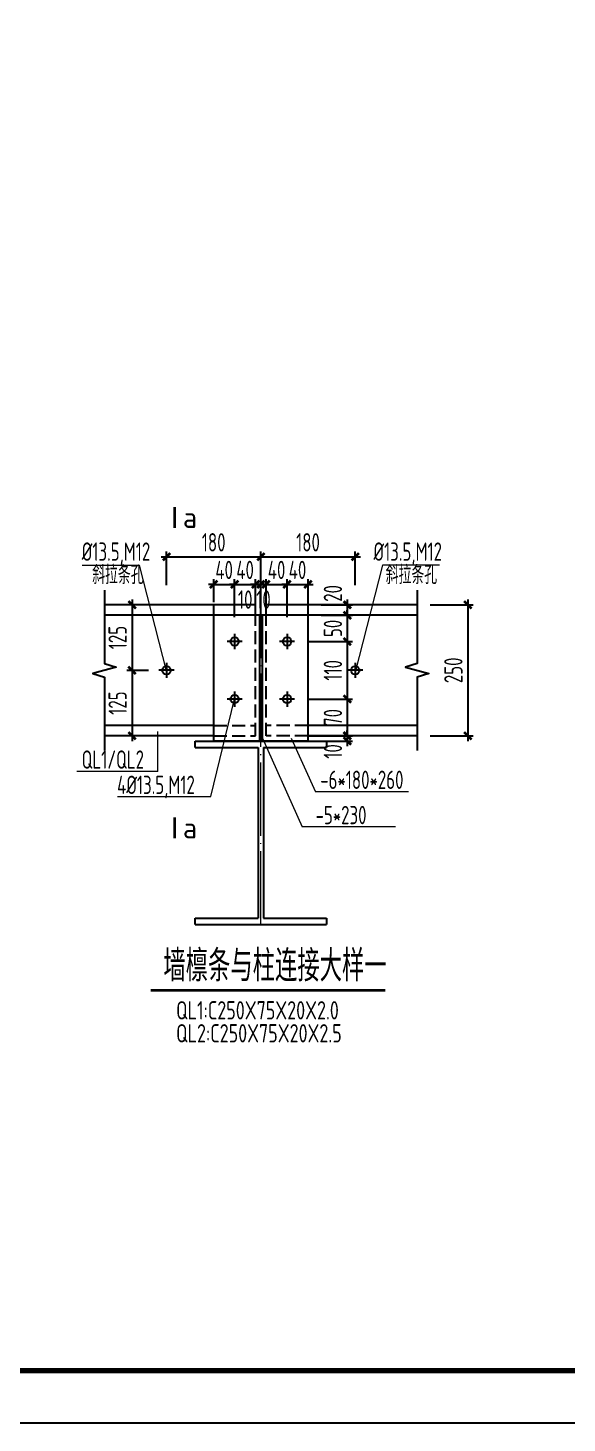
# Model space of a CAD drawing. Extents: x -3102990 to -851544, y -5293060 to -2540151.
# Drawn here: x -1536209 to -1525921, y -2672902 to -2646281 of the extents above; entities that cross this region are included whole.
import ezdxf

# ---------------------------------------------------------------- set-up
doc = ezdxf.new("R2010")
doc.units = 0
doc.header["$LTSCALE"] = 1000
doc.header["$PDMODE"] = 1
doc.linetypes.add('DASH', pattern=[0.35, 0.25, -0.1])
doc.linetypes.add('DOTE', pattern=[2.42, 2, -0.2, 0.02, -0.2])
doc.layers.get('0').update_dxf_attribs({"linetype": 'CONTINUOUS'})
doc.layers.get('Defpoints').update_dxf_attribs({"linetype": 'CONTINUOUS'})
for name, color, linetype in [('AXIS', 253, 'DOTE'), ('BEAM', 4, 'CONTINUOUS'), ('COLU', 7, 'CONTINUOUS'), ('DIM', 3, 'CONTINUOUS'), ('NUM', 7, 'CONTINUOUS'), ('PUB_TITLE', 4, 'CONTINUOUS'), ('TEXT', 7, 'CONTINUOUS'), ('THICK', 6, 'CONTINUOUS'), ('THIN', 7, 'CONTINUOUS')]:
    doc.layers.add(name, color=color, linetype=linetype)
doc.layers.add('yichutu', color=7, linetype='CONTINUOUS', true_color=0xffffff, plot=False)
doc.styles.add('TSSD_Dimension', font='tssdeng.shx', dxfattribs={"width": 0.7, "bigfont": 'Hztxt.shx'})
doc.styles.add('TSSD_Label', font='tssdeng.shx', dxfattribs={"width": 0.75, "bigfont": 'hztxt.shx'})
doc.styles.add('TSSD_Rein', font='Tssdeng.shx', dxfattribs={"width": 0.75, "bigfont": 'hztxt.shx'})
doc.styles.add('正文', font='romans.shx', dxfattribs={"width": 0.71, "bigfont": 'hztxt.shx'})
doc.dimstyles.new('TSSD_10_100', dxfattribs={"dimtxt": 350, "dimasz": 100, "dimexe": 100, "dimexo": 250, "dimgap": 100, "dimtad": 1, "dimdec": 0, "dimlfac": 0.1, "dimzin": 0, "dimdsep": 46, "dimtxsty": 'TSSD_Dimension', "dimblk": 'ARCHTICK', "dimcen": 0, "dimdle": 100, "dimclrt": 7, "dimadec": 0, "dimazin": 0, "dimtfac": 1, "dimtdec": 0, "dimtix": 1, "dimtmove": 2, "dimatfit": 3, "dimldrblk": 'ARCHTICK', "dimfxl": 1, "dimtolj": 1, "dimtzin": 0, "dimarcsym": 0})

# ---------------------------------------------------------------- blocks, each defined once
blk = doc.blocks.new('A$C5D1D5D61')
at = {"layer": 'COLU', "linetype": 'ByBlock'}
for p, q in [((-57.7, 22.6), (192.3, 22.6)), ((-57.7, 10.6), (-57.7, 22.6)), ((-57.7, 10.6), (62.3, 10.6)), ((62.3, 10.6), (62.3, -315.4)), ((72.3, 10.6), (72.3, -315.4)), ((72.3, 10.6), (192.3, 10.6)), ((192.3, 22.6), (192.3, 10.6)), ((-57.7, -315.4), (62.3, -315.4)), ((-57.7, -327.4), (-57.7, -315.4)), ((72.3, -315.4), (192.3, -315.4)), ((192.3, -315.4), (192.3, -327.4)), ((-57.7, -327.4), (192.3, -327.4))]:
    blk.add_line(p, q, dxfattribs=at)
blk = doc.blocks.new('_ArchTick')
at = {"color": 0, "const_width": 0.5}
blk.add_lwpolyline([(-0.71, -0.71), (0.71, 0.71)], dxfattribs=at)
blk = doc.blocks.new('*D2816')
at = {"layer": 'Defpoints', "color": 0}
for p in [(-1531765, -2656371), (-1533565, -2657162), (-1531765, -2657162)]:
    blk.add_point(p, dxfattribs=at)
at = {"layer": 'DIM', "color": 0, "lineweight": -2}
for p, q in [((-1533565, -2656912), (-1533565, -2656271)), ((-1531765, -2656912), (-1531765, -2656271)), ((-1533665, -2656371), (-1531665, -2656371))]:
    blk.add_line(p, q, dxfattribs=at)
at = {"layer": 'DIM', "color": 0, "lineweight": -2, "xscale": 100, "yscale": 100, "zscale": 100, "rotation": 180}
blk.add_blockref('_ArchTick', (-1533565, -2656371), dxfattribs=at)
at = {"layer": 'DIM', "color": 0, "lineweight": -2, "xscale": 100, "yscale": 100, "zscale": 100}
blk.add_blockref('_ArchTick', (-1531765, -2656371), dxfattribs=at)
at = {"layer": 'DIM', "color": 7, "insert": (-1532665, -2656096), "char_height": 350, "attachment_point": 5, "style": 'TSSD_Dimension'}
blk.add_mtext('\\A1;180', dxfattribs=at)
blk = doc.blocks.new('*D2817')
at = {"layer": 'Defpoints', "color": 0}
for p in [(-1529965, -2656371), (-1531765, -2657162), (-1529965, -2657162)]:
    blk.add_point(p, dxfattribs=at)
at = {"layer": 'DIM', "color": 0, "lineweight": -2}
for p, q in [((-1531765, -2656912), (-1531765, -2656271)), ((-1529965, -2656912), (-1529965, -2656271)), ((-1531865, -2656371), (-1529865, -2656371))]:
    blk.add_line(p, q, dxfattribs=at)
at = {"layer": 'DIM', "color": 0, "lineweight": -2, "xscale": 100, "yscale": 100, "zscale": 100, "rotation": 180}
blk.add_blockref('_ArchTick', (-1531765, -2656371), dxfattribs=at)
at = {"layer": 'DIM', "color": 0, "lineweight": -2, "xscale": 100, "yscale": 100, "zscale": 100}
blk.add_blockref('_ArchTick', (-1529965, -2656371), dxfattribs=at)
at = {"layer": 'DIM', "color": 7, "insert": (-1530865, -2656096), "char_height": 350, "attachment_point": 5, "style": 'TSSD_Dimension'}
blk.add_mtext('\\A1;180', dxfattribs=at)
blk = doc.blocks.new('*D2818')
at = {"layer": 'Defpoints', "color": 0}
for p in [(-1532265, -2656898), (-1532665, -2657489), (-1532265, -2657773)]:
    blk.add_point(p, dxfattribs=at)
at = {"layer": 'DIM', "color": 0, "lineweight": -2}
for p, q in [((-1532665, -2657239), (-1532665, -2656798)), ((-1532265, -2657523), (-1532265, -2656798)), ((-1532665, -2656898), (-1532765, -2656898)), ((-1532665, -2656898), (-1532265, -2656898)), ((-1532265, -2656898), (-1532165, -2656898))]:
    blk.add_line(p, q, dxfattribs=at)
at = {"layer": 'DIM', "color": 0, "lineweight": -2, "xscale": 100, "yscale": 100, "zscale": 100}
blk.add_blockref('_ArchTick', (-1532665, -2656898), dxfattribs=at)
at = {"layer": 'DIM', "color": 0, "lineweight": -2, "xscale": 100, "yscale": 100, "zscale": 100, "rotation": 180}
blk.add_blockref('_ArchTick', (-1532265, -2656898), dxfattribs=at)
at = {"layer": 'DIM', "color": 7, "insert": (-1532465, -2656623), "char_height": 350, "attachment_point": 5, "style": 'TSSD_Dimension'}
blk.add_mtext('\\A1;40', dxfattribs=at)
blk = doc.blocks.new('*D2819')
at = {"layer": 'Defpoints', "color": 0}
for p in [(-1531865, -2656898), (-1532265, -2657773), (-1531865, -2657773)]:
    blk.add_point(p, dxfattribs=at)
at = {"layer": 'DIM', "color": 0, "lineweight": -2}
for p, q in [((-1532265, -2657523), (-1532265, -2656798)), ((-1531865, -2657523), (-1531865, -2656798)), ((-1532265, -2656898), (-1532365, -2656898)), ((-1532265, -2656898), (-1531865, -2656898)), ((-1531865, -2656898), (-1531765, -2656898))]:
    blk.add_line(p, q, dxfattribs=at)
at = {"layer": 'DIM', "color": 0, "lineweight": -2, "xscale": 100, "yscale": 100, "zscale": 100}
blk.add_blockref('_ArchTick', (-1532265, -2656898), dxfattribs=at)
at = {"layer": 'DIM', "color": 0, "lineweight": -2, "xscale": 100, "yscale": 100, "zscale": 100, "rotation": 180}
blk.add_blockref('_ArchTick', (-1531865, -2656898), dxfattribs=at)
at = {"layer": 'DIM', "color": 7, "insert": (-1532065, -2656623), "char_height": 350, "attachment_point": 5, "style": 'TSSD_Dimension'}
blk.add_mtext('\\A1;40', dxfattribs=at)
blk = doc.blocks.new('*D2820')
at = {"layer": 'Defpoints', "color": 0}
for p in [(-1531765, -2656898), (-1531865, -2657773), (-1531765, -2657773)]:
    blk.add_point(p, dxfattribs=at)
at = {"layer": 'DIM', "color": 0, "lineweight": -2}
for p, q in [((-1531865, -2657523), (-1531865, -2656798)), ((-1531765, -2657523), (-1531765, -2656798)), ((-1531865, -2656898), (-1531965, -2656898)), ((-1531865, -2656898), (-1531765, -2656898)), ((-1531765, -2656898), (-1531665, -2656898))]:
    blk.add_line(p, q, dxfattribs=at)
at = {"layer": 'DIM', "color": 0, "lineweight": -2, "xscale": 100, "yscale": 100, "zscale": 100}
blk.add_blockref('_ArchTick', (-1531865, -2656898), dxfattribs=at)
at = {"layer": 'DIM', "color": 0, "lineweight": -2, "xscale": 100, "yscale": 100, "zscale": 100, "rotation": 180}
blk.add_blockref('_ArchTick', (-1531765, -2656898), dxfattribs=at)
at = {"layer": 'DIM', "color": 7, "insert": (-1532063, -2657189), "char_height": 350, "attachment_point": 5, "style": 'TSSD_Dimension'}
blk.add_mtext('\\A1;10', dxfattribs=at)
blk = doc.blocks.new('*D2821')
at = {"layer": 'Defpoints', "color": 0}
for p in [(-1531665, -2656898), (-1531765, -2657773), (-1531665, -2657773)]:
    blk.add_point(p, dxfattribs=at)
at = {"layer": 'DIM', "color": 0, "lineweight": -2}
for p, q in [((-1531765, -2657523), (-1531765, -2656798)), ((-1531665, -2657523), (-1531665, -2656798)), ((-1531765, -2656898), (-1531865, -2656898)), ((-1531765, -2656898), (-1531665, -2656898)), ((-1531665, -2656898), (-1531565, -2656898))]:
    blk.add_line(p, q, dxfattribs=at)
at = {"layer": 'DIM', "color": 0, "lineweight": -2, "xscale": 100, "yscale": 100, "zscale": 100}
blk.add_blockref('_ArchTick', (-1531765, -2656898), dxfattribs=at)
at = {"layer": 'DIM', "color": 0, "lineweight": -2, "xscale": 100, "yscale": 100, "zscale": 100, "rotation": 180}
blk.add_blockref('_ArchTick', (-1531665, -2656898), dxfattribs=at)
at = {"layer": 'DIM', "color": 7, "insert": (-1531715, -2657189), "char_height": 350, "attachment_point": 5, "style": 'TSSD_Dimension'}
blk.add_mtext('\\A1;10', dxfattribs=at)
blk = doc.blocks.new('*D2822')
at = {"layer": 'Defpoints', "color": 0}
for p in [(-1531265, -2656898), (-1531665, -2657773), (-1531265, -2657773)]:
    blk.add_point(p, dxfattribs=at)
at = {"layer": 'DIM', "color": 0, "lineweight": -2}
for p, q in [((-1531665, -2657523), (-1531665, -2656798)), ((-1531265, -2657523), (-1531265, -2656798)), ((-1531665, -2656898), (-1531765, -2656898)), ((-1531665, -2656898), (-1531265, -2656898)), ((-1531265, -2656898), (-1531165, -2656898))]:
    blk.add_line(p, q, dxfattribs=at)
at = {"layer": 'DIM', "color": 0, "lineweight": -2, "xscale": 100, "yscale": 100, "zscale": 100}
blk.add_blockref('_ArchTick', (-1531665, -2656898), dxfattribs=at)
at = {"layer": 'DIM', "color": 0, "lineweight": -2, "xscale": 100, "yscale": 100, "zscale": 100, "rotation": 180}
blk.add_blockref('_ArchTick', (-1531265, -2656898), dxfattribs=at)
at = {"layer": 'DIM', "color": 7, "insert": (-1531465, -2656623), "char_height": 350, "attachment_point": 5, "style": 'TSSD_Dimension'}
blk.add_mtext('\\A1;40', dxfattribs=at)
blk = doc.blocks.new('*D2823')
at = {"layer": 'Defpoints', "color": 0}
for p in [(-1530865, -2656898), (-1531265, -2657773), (-1530865, -2657773)]:
    blk.add_point(p, dxfattribs=at)
at = {"layer": 'DIM', "color": 0, "lineweight": -2}
for p, q in [((-1531265, -2657523), (-1531265, -2656798)), ((-1530865, -2657523), (-1530865, -2656798)), ((-1531265, -2656898), (-1531365, -2656898)), ((-1531265, -2656898), (-1530865, -2656898)), ((-1530865, -2656898), (-1530765, -2656898))]:
    blk.add_line(p, q, dxfattribs=at)
at = {"layer": 'DIM', "color": 0, "lineweight": -2, "xscale": 100, "yscale": 100, "zscale": 100}
blk.add_blockref('_ArchTick', (-1531265, -2656898), dxfattribs=at)
at = {"layer": 'DIM', "color": 0, "lineweight": -2, "xscale": 100, "yscale": 100, "zscale": 100, "rotation": 180}
blk.add_blockref('_ArchTick', (-1530865, -2656898), dxfattribs=at)
at = {"layer": 'DIM', "color": 7, "insert": (-1531065, -2656623), "char_height": 350, "attachment_point": 5, "style": 'TSSD_Dimension'}
blk.add_mtext('\\A1;40', dxfattribs=at)
blk = doc.blocks.new('*D2824')
at = {"layer": 'Defpoints', "color": 0}
for p in [(-1530865, -2657289), (-1530865, -2657489), (-1530115, -2657489)]:
    blk.add_point(p, dxfattribs=at)
at = {"layer": 'DIM', "color": 0, "lineweight": -2}
for p, q in [((-1530615, -2657289), (-1530015, -2657289)), ((-1530115, -2657189), (-1530115, -2657589)), ((-1530615, -2657489), (-1530015, -2657489))]:
    blk.add_line(p, q, dxfattribs=at)
at = {"layer": 'DIM', "color": 0, "lineweight": -2, "xscale": 100, "yscale": 100, "zscale": 100}
for p, rotation in [((-1530115, -2657289), 90), ((-1530115, -2657489), 270)]:
    blk.add_blockref('_ArchTick', p, dxfattribs=dict(at, rotation=rotation))
at = {"layer": 'DIM', "color": 7, "insert": (-1530390, -2657071), "char_height": 350, "attachment_point": 5, "rotation": 90, "style": 'TSSD_Dimension'}
blk.add_mtext('\\A1;20', dxfattribs=at)
blk = doc.blocks.new('*D2825')
at = {"layer": 'Defpoints', "color": 0}
for p in [(-1530865, -2657489), (-1531121, -2657989), (-1530115, -2657989)]:
    blk.add_point(p, dxfattribs=at)
at = {"layer": 'DIM', "color": 0, "lineweight": -2}
for p, q in [((-1530615, -2657489), (-1530015, -2657489)), ((-1530115, -2657489), (-1530115, -2657389)), ((-1530115, -2657489), (-1530115, -2657989)), ((-1530871, -2657989), (-1530015, -2657989)), ((-1530115, -2657989), (-1530115, -2658089))]:
    blk.add_line(p, q, dxfattribs=at)
at = {"layer": 'DIM', "color": 0, "lineweight": -2, "xscale": 100, "yscale": 100, "zscale": 100}
for p, rotation in [((-1530115, -2657489), 270), ((-1530115, -2657989), 90)]:
    blk.add_blockref('_ArchTick', p, dxfattribs=dict(at, rotation=rotation))
at = {"layer": 'DIM', "color": 7, "insert": (-1530390, -2657739), "char_height": 350, "attachment_point": 5, "rotation": 90, "style": 'TSSD_Dimension'}
blk.add_mtext('\\A1;50', dxfattribs=at)
blk = doc.blocks.new('*D2826')
at = {"layer": 'Defpoints', "color": 0}
for p in [(-1531121, -2659088), (-1531121, -2659788), (-1530115, -2659788)]:
    blk.add_point(p, dxfattribs=at)
at = {"layer": 'DIM', "color": 0, "lineweight": -2}
for p, q in [((-1530871, -2659088), (-1530015, -2659088)), ((-1530115, -2658988), (-1530115, -2659888)), ((-1530871, -2659788), (-1530015, -2659788))]:
    blk.add_line(p, q, dxfattribs=at)
at = {"layer": 'DIM', "color": 0, "lineweight": -2, "xscale": 100, "yscale": 100, "zscale": 100}
for p, rotation in [((-1530115, -2659088), 90), ((-1530115, -2659788), 270)]:
    blk.add_blockref('_ArchTick', p, dxfattribs=dict(at, rotation=rotation))
at = {"layer": 'DIM', "color": 7, "insert": (-1530390, -2659438), "char_height": 350, "attachment_point": 5, "rotation": 90, "style": 'TSSD_Dimension'}
blk.add_mtext('\\A1;70', dxfattribs=at)
blk = doc.blocks.new('*D2827')
at = {"layer": 'Defpoints', "color": 0}
for p in [(-1531121, -2659788), (-1531121, -2659888), (-1530115, -2659888)]:
    blk.add_point(p, dxfattribs=at)
at = {"layer": 'DIM', "color": 0, "lineweight": -2}
for p, q in [((-1530115, -2659788), (-1530115, -2659688)), ((-1530871, -2659788), (-1530015, -2659788)), ((-1530871, -2659888), (-1530015, -2659888)), ((-1530115, -2659788), (-1530115, -2659888)), ((-1530115, -2659888), (-1530115, -2659988))]:
    blk.add_line(p, q, dxfattribs=at)
at = {"layer": 'DIM', "color": 0, "lineweight": -2, "xscale": 100, "yscale": 100, "zscale": 100}
for p, rotation in [((-1530115, -2659788), 270), ((-1530115, -2659888), 90)]:
    blk.add_blockref('_ArchTick', p, dxfattribs=dict(at, rotation=rotation))
at = {"layer": 'DIM', "color": 7, "insert": (-1530390, -2660087), "char_height": 350, "attachment_point": 5, "rotation": 90, "style": 'TSSD_Dimension'}
blk.add_mtext('\\A1;10', dxfattribs=at)
blk = doc.blocks.new('A$C3073000E')
at = {"layer": 'THIN', "color": 1}
for p, q in [((116, 1), (-172, 1)), ((-28, 145), (-28, -143))]:
    blk.add_line(p, q, dxfattribs=at)
blk.add_circle((-28, 1), 80, dxfattribs=at)
blk = doc.blocks.new('*D2856')
at = {"layer": 'Defpoints', "color": 0, "ltscale": 1.5}
for p in [(-1528782, -2657289), (-1528782, -2659788), (-1527816, -2659788)]:
    blk.add_point(p, dxfattribs=at)
at = {"layer": 'DIM', "color": 0, "lineweight": -2, "ltscale": 1.5}
for p, q in [((-1528532, -2657289), (-1527716, -2657289)), ((-1527816, -2657189), (-1527816, -2659888)), ((-1528532, -2659788), (-1527716, -2659788))]:
    blk.add_line(p, q, dxfattribs=at)
at = {"layer": 'DIM', "color": 0, "lineweight": -2, "ltscale": 1.5, "xscale": 100, "yscale": 100, "zscale": 100}
for p, rotation in [((-1527816, -2657289), 90), ((-1527816, -2659788), 270)]:
    blk.add_blockref('_ArchTick', p, dxfattribs=dict(at, rotation=rotation))
at = {"layer": 'DIM', "color": 7, "ltscale": 1.5, "insert": (-1528091, -2658539), "char_height": 350, "attachment_point": 5, "rotation": 90, "style": 'TSSD_Dimension'}
blk.add_mtext('\\A1;250', dxfattribs=at)
blk = doc.blocks.new('*D2857')
at = {"layer": 'Defpoints', "color": 0, "ltscale": 1.5}
for p in [(-1530865, -2657989), (-1530865, -2659088), (-1530115, -2659088)]:
    blk.add_point(p, dxfattribs=at)
at = {"layer": 'DIM', "color": 0, "lineweight": -2, "ltscale": 1.5}
for p, q in [((-1530115, -2657889), (-1530115, -2659188)), ((-1530615, -2657989), (-1530015, -2657989)), ((-1530615, -2659088), (-1530015, -2659088))]:
    blk.add_line(p, q, dxfattribs=at)
at = {"layer": 'DIM', "color": 0, "lineweight": -2, "ltscale": 1.5, "xscale": 100, "yscale": 100, "zscale": 100}
for p, rotation in [((-1530115, -2657989), 90), ((-1530115, -2659088), 270)]:
    blk.add_blockref('_ArchTick', p, dxfattribs=dict(at, rotation=rotation))
at = {"layer": 'DIM', "color": 7, "ltscale": 1.5, "insert": (-1530390, -2658539), "char_height": 350, "attachment_point": 5, "rotation": 90, "style": 'TSSD_Dimension'}
blk.add_mtext('\\A1;110', dxfattribs=at)
blk = doc.blocks.new('*D2858')
at = {"layer": 'Defpoints', "color": 0, "ltscale": 1.5}
for p in [(-1533661, -2657289), (-1534222, -2658539), (-1533661, -2658539)]:
    blk.add_point(p, dxfattribs=at)
at = {"layer": 'DIM', "color": 0, "lineweight": -2, "ltscale": 1.5}
for p, q in [((-1533911, -2657289), (-1534322, -2657289)), ((-1534222, -2657189), (-1534222, -2658639)), ((-1533911, -2658539), (-1534322, -2658539))]:
    blk.add_line(p, q, dxfattribs=at)
at = {"layer": 'DIM', "color": 0, "lineweight": -2, "ltscale": 1.5, "xscale": 100, "yscale": 100, "zscale": 100}
for p, rotation in [((-1534222, -2657289), 90), ((-1534222, -2658539), 270)]:
    blk.add_blockref('_ArchTick', p, dxfattribs=dict(at, rotation=rotation))
at = {"layer": 'DIM', "color": 7, "ltscale": 1.5, "insert": (-1534497, -2657914), "char_height": 350, "attachment_point": 5, "rotation": 90, "style": 'TSSD_Dimension'}
blk.add_mtext('\\A1;125', dxfattribs=at)
blk = doc.blocks.new('*D2859')
at = {"layer": 'Defpoints', "color": 0, "ltscale": 1.5}
for p in [(-1533661, -2658539), (-1534222, -2659788), (-1533661, -2659788)]:
    blk.add_point(p, dxfattribs=at)
at = {"layer": 'DIM', "color": 0, "lineweight": -2, "ltscale": 1.5}
for p, q in [((-1534222, -2658439), (-1534222, -2659888)), ((-1533911, -2658539), (-1534322, -2658539)), ((-1533911, -2659788), (-1534322, -2659788))]:
    blk.add_line(p, q, dxfattribs=at)
at = {"layer": 'DIM', "color": 0, "lineweight": -2, "ltscale": 1.5, "xscale": 100, "yscale": 100, "zscale": 100}
for p, rotation in [((-1534222, -2658539), 90), ((-1534222, -2659788), 270)]:
    blk.add_blockref('_ArchTick', p, dxfattribs=dict(at, rotation=rotation))
at = {"layer": 'DIM', "color": 7, "ltscale": 1.5, "insert": (-1534497, -2659164), "char_height": 350, "attachment_point": 5, "rotation": 90, "style": 'TSSD_Dimension'}
blk.add_mtext('\\A1;125', dxfattribs=at)
blk = doc.blocks.new('A$C16496DF1')
at = {"layer": 'PUB_TITLE'}
blk.add_lwpolyline([(0, 0), (0, 42000), (104100, 42000), (104100, 0)], close=True, dxfattribs=at)
at = {"layer": 'PUB_TITLE', "const_width": 100}
blk.add_lwpolyline([(103100, 1000), (103100, 41000), (713, 41000), (713, 1000), (103100, 1000)], dxfattribs=at)
blk = doc.blocks.new('yct-1041-420-104100-42000-100-2006.0')
at = {"layer": 'yichutu', "color": 7, "true_color": 0xffffff}
blk.add_lwpolyline([(0, 0), (0, 42000), (104100, 42000), (104100, 0)], close=True, dxfattribs=at)

msp = doc.modelspace()

# ---------------------------------------------------------------- linework, layer by layer
at = {"layer": 'AXIS', "linetype": 'DOTE', "lineweight": 5, "ltscale": 0.7}
msp.add_line((-1531764.73, -2663388.47, -144), (-1531764.73, -2656776.47, -144), dxfattribs=at)
at = {"layer": 'BEAM', "linetype": 'ByBlock'}
for p, q in [((-1531864.73, -2657288.95, -144), (-1534747.55, -2657288.95, -144)), ((-1532664.73, -2659888.47, -144), (-1532664.73, -2657288.95, -144)), ((-1528781.91, -2657288.95, -144), (-1531664.73, -2657288.95, -144)), ((-1530864.73, -2659888.47, -144), (-1530864.73, -2657288.95, -144)), ((-1531864.73, -2657488.95, -144), (-1534747.55, -2657488.95, -144)), ((-1530864.73, -2657488.95, -144), (-1532664.73, -2657488.95, -144)), ((-1531789.73, -2657488.95, -144), (-1531789.73, -2659888.47, -144)), ((-1531739.73, -2657488.95, -144), (-1531739.73, -2659888.47, -144)), ((-1528781.91, -2657488.95, -144), (-1531664.73, -2657488.95, -144)), ((-1532664.73, -2659588.47, -144), (-1534747.55, -2659588.47, -144)), ((-1528781.91, -2659588.47, -144), (-1530864.73, -2659588.47, -144)), ((-1532664.73, -2659788.47, -144), (-1534747.55, -2659788.47, -144)), ((-1530864.73, -2659888.47, -144), (-1532664.73, -2659888.47, -144)), ((-1528781.91, -2659788.47, -144), (-1530864.73, -2659788.47, -144))]:
    msp.add_line(p, q, dxfattribs=at)
at = {"layer": 'BEAM', "linetype": 'DASH'}
for p, q in [((-1531864.73, -2659788.47, -144), (-1531864.73, -2657288.95, -144)), ((-1531664.73, -2659788.47, -144), (-1531664.73, -2657288.95, -144)), ((-1532664.73, -2659588.47, -144), (-1531864.73, -2659588.47, -144)), ((-1530864.73, -2659588.47, -144), (-1531664.73, -2659588.47, -144)), ((-1532664.73, -2659788.47, -144), (-1531864.73, -2659788.47, -144)), ((-1530864.73, -2659788.47, -144), (-1531664.73, -2659788.47, -144))]:
    msp.add_line(p, q, dxfattribs=at)
at = {"layer": 'NUM', "const_width": 50, "elevation": -432}
msp.add_lwpolyline([(-1533866.69, -2664646.5), (-1529386.93, -2664646.5)], dxfattribs=at)
at = {"layer": 'TEXT', "lineweight": 9}
for p, q in [((-1535171.6, -2656531.86, -144), (-1534084.12, -2656531.86, -144)), ((-1534084.12, -2656531.86, -144), (-1533564.9, -2658576.3, -144)), ((-1529445.35, -2656531.86, -144), (-1529964.57, -2658576.3, -144)), ((-1528357.87, -2656531.86, -144), (-1529445.35, -2656531.86, -144)), ((-1532715.9, -2660947.64, -432), (-1532264.73, -2659088.47, -144)), ((-1533729.69, -2660468.69, -576), (-1533729.69, -2659705.4, -576)), ((-1531739.73, -2659817.85, -144), (-1530976.56, -2661527.58, -432)), ((-1531183.47, -2659831.83, -432), (-1530724.57, -2660855.01, -432)), ((-1533729.69, -2660468.69, -576), (-1535276.55, -2660468.69, -576)), ((-1534498.55, -2660947.64, -432), (-1532715.9, -2660947.64, -432)), ((-1528945.53, -2660855.01, -432), (-1530724.57, -2660855.01, -432)), ((-1529197.52, -2661527.58, -432), (-1530976.56, -2661527.58, -432))]:
    msp.add_line(p, q, dxfattribs=at)
at = {"layer": 'THICK', "const_width": 50, "elevation": -144}
for points in [[(-1533409.49, -2655821.42), (-1533409.49, -2655421.42)], [(-1533409.49, -2661344.98), (-1533409.49, -2661744.98)]]:
    msp.add_lwpolyline(points, dxfattribs=at)
at = {"layer": 'THIN', "elevation": -144}
for points in [[(-1534747.55, -2657008.95), (-1534747.55, -2658408.71), (-1534527.55, -2658478.71), (-1534967.55, -2658598.71), (-1534747.55, -2658668.71), (-1534747.55, -2660068.47)], [(-1528781.91, -2657008.95), (-1528781.91, -2658408.71), (-1529001.91, -2658478.71), (-1528561.91, -2658598.71), (-1528781.91, -2658668.71), (-1528781.91, -2660068.47)]]:
    msp.add_lwpolyline(points, dxfattribs=at)

# ---------------------------------------------------------------- block references
at = {"ltscale": 1.5}
msp.add_blockref('A$C16496DF1', (-1566897.93, -2672902.4), dxfattribs=at)
at = {"layer": 'BEAM', "linetype": 'ByBlock'}
for p in [(-1532236.43, -2657989.82, -144), (-1531236.43, -2657989.82, -144), (-1533536.43, -2658539.58, -144), (-1529936.43, -2658539.58, -144), (-1532236.43, -2659089.34, -144), (-1531236.43, -2659089.34, -144)]:
    msp.add_blockref('A$C3073000E', p, dxfattribs=at)
at = {"layer": 'COLU', "linetype": 'ByBlock', "xscale": 10, "yscale": 10, "zscale": 10}
msp.add_blockref('A$C5D1D5D61', (-1532437.83, -2660114.27, -144), dxfattribs=at)
at = {"layer": 'yichutu'}
msp.add_blockref('yct-1041-420-104100-42000-100-2006.0', (-1566897.93, -2672902.4), dxfattribs=at)

# ---------------------------------------------------------------- texts
at = {"layer": 'TEXT', "lineweight": 9}
for s, height, style, width, p in [('%%c13.5,M12', 350, 'TSSD_Rein', 0.7, (-1535181.88, -2656448.47, -144)), ('%%c13.5,M12', 350, 'TSSD_Rein', 0.7, (-1529615.67, -2656448.47, -144)), ('斜拉条孔', 350, 'TSSD_Rein', 0.7, (-1534982.24, -2656892.91, -144)), ('斜拉条孔', 350, 'TSSD_Rein', 0.7, (-1529382.26, -2656892.91, -144)), ('QL1/QL2', 350, 'TSSD_Rein', 0.7, (-1535183.92, -2660416.75, -576)), ('4%%c13.5,M12', 350, 'TSSD_Rein', 0.7, (-1534507.17, -2660899.23, -432)), ('-6*180*260', 350, 'TSSD_Rein', 0.7, (-1530631.94, -2660803.07, -432)), ('-5*230', 350, 'TSSD_Rein', 0.7, (-1530720.96, -2661475.64, -432)), ('墙檩条与柱连接大样一', 600.008, '正文', 0.71, (-1533624.39, -2664476.83, -432)), ('QL1:C250X75X20X2.0', 350, 'TSSD_Rein', 0.75, (-1533381.96, -2665201.07, -1217.24)), ('QL2:C250X75X20X2.5', 350, 'TSSD_Rein', 0.75, (-1533381.96, -2665639.38, -1217.24))]:
    msp.add_text(s, height=height, dxfattribs=dict(at, style=style, width=width)).set_placement(p)
at = {"layer": 'THICK', "style": 'TSSD_Label'}
for p in [(-1533251.16, -2655821.42, -144), (-1533251.16, -2661744.98, -144)]:
    msp.add_text('a', height=400, dxfattribs=at).set_placement(p)

# ---------------------------------------------------------------- dimensions: what is measured, and where the dimension line sits
at = {"layer": 'DIM'}
for base, p1, p2, picture, middle in [((-1531764.73, -2656370.99, -144), (-1533564.73, -2657162.06, -144), (-1531764.73, -2657162.06, -144), '*D2816', (-1532664.73, -2656095.99, -144)), ((-1529964.73, -2656370.99, -144), (-1531764.73, -2657162.06, -144), (-1529964.73, -2657162.06, -144), '*D2817', (-1530864.73, -2656095.99, -144)), ((-1532264.73, -2656897.59, -144), (-1532664.73, -2657488.95, -144), (-1532264.73, -2657772.95, -144), '*D2818', (-1532464.73, -2656622.59, -144)), ((-1531864.73, -2656897.59, -144), (-1532264.73, -2657772.95, -144), (-1531864.73, -2657772.95, -144), '*D2819', (-1532064.73, -2656622.59, -144)), ((-1531264.73, -2656897.59, -144), (-1531664.73, -2657772.95, -144), (-1531264.73, -2657772.95, -144), '*D2822', (-1531464.73, -2656622.59, -144)), ((-1530864.73, -2656897.59, -144), (-1531264.73, -2657772.95, -144), (-1530864.73, -2657772.95, -144), '*D2823', (-1531064.73, -2656622.59, -144))]:
    dim = msp.add_linear_dim(base=base, p1=p1, p2=p2, dimstyle='TSSD_10_100', dxfattribs=at)
    dim.commit()
    dim.dimension.update_dxf_attribs({"geometry": picture, "text_midpoint": middle})
for base, p1, p2, picture, middle in [((-1531764.73, -2656897.59, -144), (-1531864.73, -2657772.95, -144), (-1531764.73, -2657772.95, -144), '*D2820', (-1532062.84, -2657189.26, -144)), ((-1531664.73, -2656897.59, -144), (-1531764.73, -2657772.95, -144), (-1531664.73, -2657772.95, -144), '*D2821', (-1531714.73, -2657189.26, -144))]:
    dim = msp.add_linear_dim(base=base, p1=p1, p2=p2, dimstyle='TSSD_10_100', dxfattribs=at)
    dim.commit()
    dim.dimension.update_dxf_attribs({"geometry": picture, "text_midpoint": middle, "dimtype": 160})
for base, p1, p2, picture, middle in [((-1530114.85, -2657488.95, -144), (-1530864.73, -2657288.95, -144), (-1530864.73, -2657488.95, -144), '*D2824', (-1530389.85, -2657070.65, -144)), ((-1530114.85, -2659888.47, -144), (-1531120.73, -2659788.47, -144), (-1531120.73, -2659888.47, -144), '*D2827', (-1530389.85, -2660086.58, -144))]:
    dim = msp.add_linear_dim(base=base, p1=p1, p2=p2, angle=90, dimstyle='TSSD_10_100', dxfattribs=at)
    dim.commit()
    dim.dimension.update_dxf_attribs({"geometry": picture, "text_midpoint": middle, "dimtype": 160})
at = {"layer": 'DIM', "ltscale": 1.5}
for base, p1, p2, picture, middle in [((-1534221.82, -2658538.71, -144), (-1533661.49, -2657288.95, -144), (-1533661.49, -2658538.71, -144), '*D2858', (-1534496.82, -2657913.83, -144)), ((-1527815.96, -2659788.47, -144), (-1528781.91, -2657288.95, -144), (-1528781.91, -2659788.47, -144), '*D2856', (-1528090.96, -2658538.71, -144)), ((-1530114.85, -2659088.47, -144), (-1530864.73, -2657988.95, -144), (-1530864.73, -2659088.47, -144), '*D2857', (-1530389.85, -2658538.71, -144)), ((-1534221.82, -2659788.47, -144), (-1533661.49, -2658538.71, -144), (-1533661.49, -2659788.47, -144), '*D2859', (-1534496.82, -2659163.59, -144))]:
    dim = msp.add_linear_dim(base=base, p1=p1, p2=p2, angle=90, dimstyle='TSSD_10_100', dxfattribs=at)
    dim.commit()
    dim.dimension.update_dxf_attribs({"geometry": picture, "text_midpoint": middle})
at = {"layer": 'DIM'}
for base, p1, p2, picture, middle in [((-1530114.85, -2657988.95, -144), (-1530864.73, -2657488.95, -144), (-1531120.73, -2657988.95, -144), '*D2825', (-1530389.85, -2657738.95, -144)), ((-1530114.85, -2659788.47, -144), (-1531120.73, -2659088.47, -144), (-1531120.73, -2659788.47, -144), '*D2826', (-1530389.85, -2659438.47, -144))]:
    dim = msp.add_linear_dim(base=base, p1=p1, p2=p2, angle=90, dimstyle='TSSD_10_100', dxfattribs=at)
    dim.commit()
    dim.dimension.update_dxf_attribs({"geometry": picture, "text_midpoint": middle})

doc.saveas('drawing.dxf')
